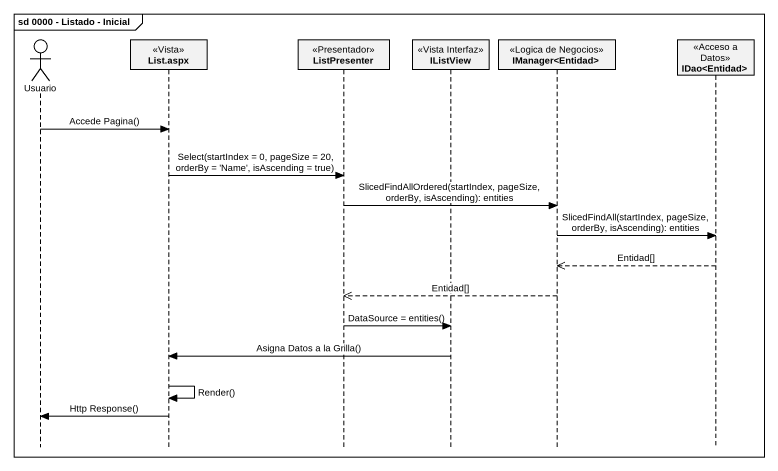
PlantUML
@startuml
mainframe sd 0000 - Listado - Inicial
hide footbox
actor Usuario
participant "List.aspx" as List_aspx <<Vista>>
participant ListPresenter <<Presentador>>
participant IListView <<Vista Interfaz>>
participant "IManager<Entidad>" as IManager_Entidad <<Logica de Negocios>>
participant "IDao<Entidad>" as IDao_Entidad <<Acceso a Datos>>

Usuario -> List_aspx : Accede Pagina()
List_aspx -> ListPresenter : Select(startIndex = 0, pageSize = 20, orderBy = 'Name', isAscending = true)
ListPresenter -> IManager_Entidad : SlicedFindAllOrdered(startIndex, pageSize, orderBy, isAscending): entities
IManager_Entidad -> IDao_Entidad : SlicedFindAll(startIndex, pageSize, orderBy, isAscending): entities
IDao_Entidad -->> IManager_Entidad : Entidad[]
IManager_Entidad -->> ListPresenter : Entidad[]
ListPresenter -> IListView : DataSource = entities()
IListView -> List_aspx : Asigna Datos a la Grilla()
List_aspx -> List_aspx : Render()
List_aspx -> Usuario : Http Response()
@enduml
